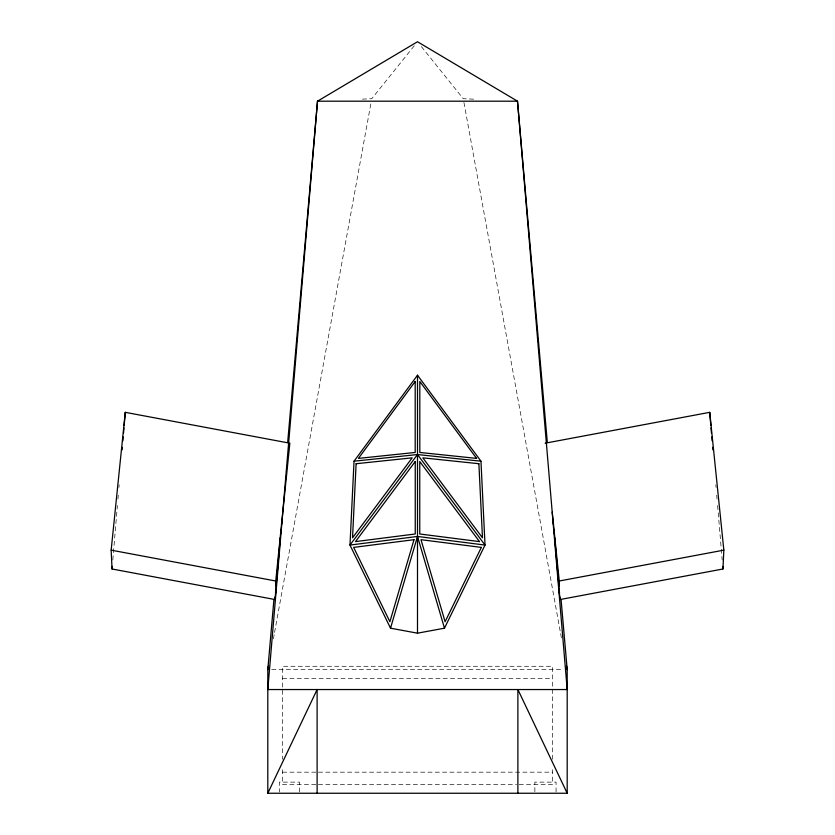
<?xml version="1.0" encoding="UTF-8"?>
<svg xmlns="http://www.w3.org/2000/svg" width="835" height="835" viewBox="0 0 835 835"><rect width="100%" height="100%" fill="white"/><g stroke="black" fill="none" stroke-linecap="round" stroke-linejoin="round"><path stroke-width="0.63" stroke-dasharray="4.17 3.13" d="M112.819 559.93L117.401 505.551M117.954 499.079L118.278 495.197M118.935 487.431L119.154 484.832M273.41 638.827L274.35 633.702M274.579 632.419L371.053 102.548M414.233 45.821L371.752 98.707L361.419 99.177M271.709 669.618L563.291 669.618M282.543 678.479L552.457 678.479M282.543 772.177L315.839 772.177M318.417 772.177L552.457 772.177M315.839 784.389L282.543 784.389L282.543 767.01M318.417 784.389L516.583 784.389M519.161 784.389L552.457 784.389L552.457 767.01M473.581 99.177L463.248 98.707L420.767 45.821M463.947 102.548L560.421 632.419M560.65 633.702L561.59 638.827M715.846 484.832L716.065 487.431M716.722 495.197L717.046 499.079M717.599 505.551L722.181 559.93M556.058 792.018L556.058 782.134L534.859 782.134L534.859 792.018M552.457 759.265L552.457 666.278L282.543 666.278L282.543 759.265M299.473 792.018L299.473 782.134L279.381 782.134L279.381 792.018"/><path stroke-width="1.25" d="M558.772 591.284L559.262 581.003L552.206 512.106M558.897 588.832L560.087 599.53L722.953 568.99L723.841 550.14L709.729 412.333L545.151 443.197M354.04 461.191L349.98 545.078L390.519 628.191L417.5 633.18L444.481 628.191L485.02 545.078L480.96 461.191L417.5 375.218L354.04 461.191L417.5 454.543L480.96 461.191M276.103 588.832L274.913 599.53L112.047 568.99L112.266 566.401M122.108 449.877L122.328 447.289M122.87 440.817L123.194 436.935M123.528 433.052L123.966 427.875M124.185 425.286L125.271 412.333L289.849 443.197L275.738 581.003L276.228 591.284M561.068 599.54L567.195 669.618L567.195 793.25L267.805 793.25L267.805 669.618L273.932 599.54M287.668 442.508L317.509 101.192L417.5 41.75L517.491 101.192L547.332 442.508M274.913 599.53L275.143 596.952M275.477 593.069L275.707 590.481M276.051 586.598L280.351 537.427M280.696 533.544L281.04 529.661M281.489 524.484L281.719 521.896M112.047 568.99L111.159 550.14L125.271 412.333M267.805 669.618L268.505 665.777M390.519 628.191L417.5 536.446L485.02 545.078L417.5 454.543L349.98 545.078L417.5 536.446L444.481 628.191M267.805 793.25L317.112 689.543L317.112 793.25M559.262 581.003L723.841 550.14M111.159 550.14L275.738 581.003M567.195 793.25L517.888 689.543L517.888 793.25M566.495 665.777L567.195 669.618M553.281 521.896L553.511 524.484M553.96 529.661L554.304 533.544M554.649 537.427L558.949 586.598M559.293 590.481L559.523 593.069M559.857 596.952L560.087 599.53M709.729 412.333L710.815 425.286M711.034 427.875L711.472 433.052M711.806 436.935L712.13 440.817M712.672 447.289L712.892 449.877M722.734 566.401L722.953 568.99M417.5 375.218L417.5 633.18M356.117 463.717L352.527 537.823L412.177 457.841L356.117 463.717M317.509 101.192L267.805 689.543L567.195 689.543L517.491 101.192L317.509 101.192M414.014 539.681L389.893 621.72L353.643 547.395L414.014 539.681M481.357 547.395L445.107 621.72L420.986 539.681L481.357 547.395M415.193 381.48L358.413 458.394L415.193 452.455L415.193 381.48M415.245 461.515L355.501 541.612L415.245 533.982L415.245 461.515M476.587 458.394L419.807 452.455L419.807 381.48L476.587 458.394M478.883 463.717L422.823 457.841L482.473 537.823L478.883 463.717M479.499 541.612L419.755 533.982L419.755 461.515L479.499 541.612"/></g></svg>
